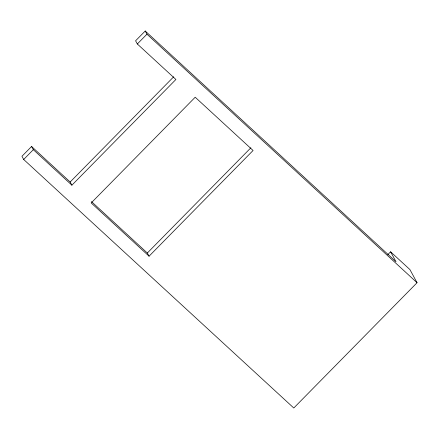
<?xml version="1.0" encoding="UTF-8"?>
<svg xmlns="http://www.w3.org/2000/svg" width="439" height="439" viewBox="0 0 439 439"><rect width="100%" height="100%" fill="white"/><g stroke="black" fill="none" stroke-linecap="round" stroke-linejoin="round"><path stroke-width="0.66" d="M390.611 251.805L396.027 261.776L145.221 30.999L135.591 40.789L137.325 43.977L175.907 79.481L71.897 185.187L70.163 181.998L31.581 146.494L21.95 156.279L23.684 159.472L293.779 408.001L417.05 282.721L409.905 269.557L390.611 251.805L387.769 254.691M23.684 159.472L33.315 149.683L31.581 146.494M137.325 43.977L146.955 34.193L145.221 30.999M70.163 181.998L173.696 76.781M149.068 256.195L91.191 202.939L195.201 97.233L253.078 150.489L149.068 256.195L147.334 253.007L250.867 147.789M146.955 34.193L417.05 282.721M91.471 201.6L147.334 253.007M33.315 149.683L71.897 185.187"/></g></svg>
